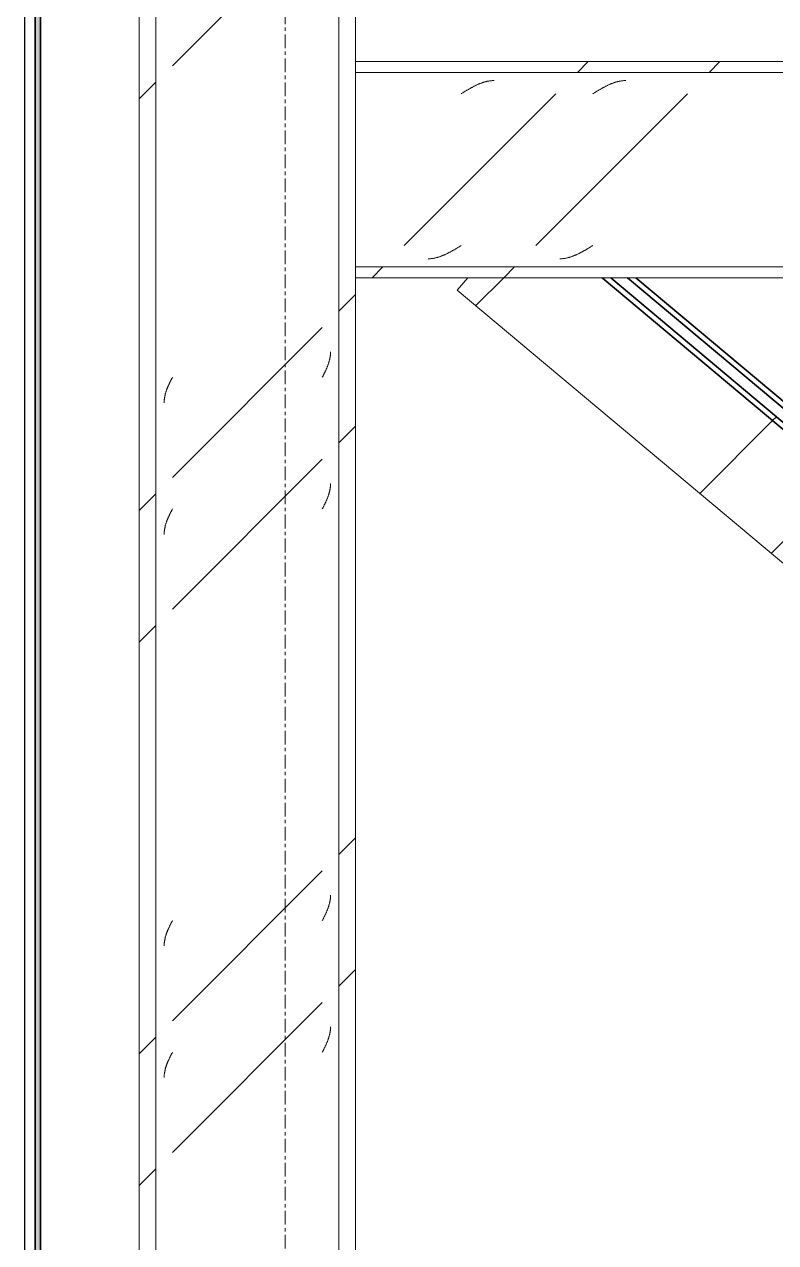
# Model space of a CAD drawing. Header units: centimetres. Extents: x -6741 to 14818, y -293 to 1595.
# Drawn here: x 630.2 to 699.8, y 269.5 to 382.3 of the extents above; entities that cross this region are included whole.
import ezdxf

# ---------------------------------------------------------------- set-up
doc = ezdxf.new("R2010")
doc.units = ezdxf.units.CM
doc.linetypes.add('Grid Line', pattern=[2.2225, 1.27, -0.3175, 0.3175, -0.3175])
for name, color, linetype, lineweight in [('A-GENM', 7, 'Continuous', 9), ('A-WALL', 7, 'Continuous', 9), ('A-WALL-PATT', 7, 'Continuous', 35), ('S-BEAM', 7, 'Continuous', 9), ('S-COLS', 7, 'Continuous', 9), ('S-GRID', 7, 'Continuous', 9)]:
    doc.layers.add(name, color=color, linetype=linetype, lineweight=lineweight)
pattern_1 = [(45, (152.695, 0), (-25.14472, 25.14472), []), (45, (152.695, 38.1), (-25.14472, 25.14472), [])]

# ---------------------------------------------------------------- blocks, each defined once
blk = doc.blocks.new('RVR_PQ_Terminación Fachada - RVR_PQ_Terminación Fachada-1834260-Elevación Eje 7')
at = {"layer": 'A-GENM', "color": 254, "lineweight": 25, "true_color": 0xcccccc}
for p, q in [((-6824.58, 938.29), (-6824.58, 96.73)), ((-6823.58, 96.73), (-6823.58, 938.29))]:
    blk.add_line(p, q, dxfattribs=at)
blk = doc.blocks.new('PQ_RVR_ARQ-01_ZZ_ZZ_MO_T_A_rvt-2-Elevación Eje 7')
at = {"layer": 'A-WALL-PATT', "lineweight": 9, "true_color": 0xeaeaea}
blk.add_hatch(color=254, dxfattribs=at).paths.add_polyline_path([(-6823.58, 99), (-6823.08, 99), (-6823.08, 938.29), (-6823.58, 938.29), (-6823.58, 127.04)])
at = {"layer": 'A-WALL', "color": 254, "lineweight": 35, "true_color": 0xcccccc}
for p, q in [((-6823.58, 938.29), (-6823.58, 99)), ((-6823.08, 99), (-6823.08, 938.29))]:
    blk.add_line(p, q, dxfattribs=at)
at = {"layer": 'A-GENM', "color": 254, "lineweight": 9, "true_color": 0xcccccc}
blk.add_blockref('RVR_PQ_Terminación Fachada - RVR_PQ_Terminación Fachada-1834260-Elevación Eje 7', (0, 0), dxfattribs=at)
blk = doc.blocks.new('FP_7-Elevación Eje 7')
at = {"layer": 'S-COLS', "color": 9, "true_color": 0xc0c0c0}
for p, q in [((-6796.23, 351.95), (-6796.23, 351.99)), ((-6796.23, 351.91), (-6796.23, 351.95)), ((-6796.23, 351.88), (-6796.23, 351.91)), ((-6796.23, 351.84), (-6796.23, 351.88)), ((-6796.51, 350.68), (-6796.49, 350.72)), ((-6796.49, 350.72), (-6796.48, 350.76)), ((-6796.48, 350.76), (-6796.47, 350.8)), ((-6796.47, 350.8), (-6796.45, 350.83)), ((-6796.45, 350.83), (-6796.44, 350.87)), ((-6796.44, 350.87), (-6796.43, 350.91)), ((-6796.43, 350.91), (-6796.41, 350.94)), ((-6796.41, 350.94), (-6796.4, 350.98)), ((-6796.4, 350.98), (-6796.39, 351.02)), ((-6796.39, 351.02), (-6796.38, 351.06)), ((-6796.38, 351.06), (-6796.37, 351.09)), ((-6796.37, 351.09), (-6796.36, 351.13)), ((-6796.36, 351.13), (-6796.35, 351.17)), ((-6796.35, 351.17), (-6796.34, 351.21)), ((-6796.34, 351.21), (-6796.33, 351.24)), ((-6796.33, 351.24), (-6796.32, 351.28)), ((-6796.32, 351.28), (-6796.31, 351.32)), ((-6796.31, 351.32), (-6796.3, 351.35)), ((-6796.3, 351.35), (-6796.29, 351.39)), ((-6796.29, 351.43), (-6796.28, 351.47)), ((-6796.29, 351.39), (-6796.29, 351.43)), ((-6796.28, 351.47), (-6796.27, 351.5)), ((-6796.27, 351.54), (-6796.26, 351.58)), ((-6796.27, 351.5), (-6796.27, 351.54)), ((-6796.26, 351.62), (-6796.25, 351.65)), ((-6796.26, 351.58), (-6796.26, 351.62)), ((-6796.25, 351.69), (-6796.24, 351.73)), ((-6796.25, 351.65), (-6796.25, 351.69)), ((-6796.24, 351.8), (-6796.23, 351.84)), ((-6796.24, 351.77), (-6796.24, 351.8)), ((-6796.24, 351.73), (-6796.24, 351.77)), ((-6797, 349.64), (-6796.98, 349.68)), ((-6796.98, 349.68), (-6796.96, 349.71)), ((-6796.96, 349.71), (-6796.94, 349.75)), ((-6796.94, 349.75), (-6796.92, 349.79)), ((-6796.92, 349.79), (-6796.9, 349.83)), ((-6796.9, 349.83), (-6796.88, 349.86)), ((-6796.88, 349.86), (-6796.86, 349.9)), ((-6796.86, 349.9), (-6796.85, 349.94)), ((-6796.85, 349.94), (-6796.83, 349.97)), ((-6796.83, 349.97), (-6796.81, 350.01)), ((-6796.81, 350.01), (-6796.79, 350.05)), ((-6796.79, 350.05), (-6796.77, 350.09)), ((-6796.77, 350.09), (-6796.76, 350.12)), ((-6796.76, 350.12), (-6796.74, 350.16)), ((-6796.74, 350.16), (-6796.72, 350.2)), ((-6796.72, 350.2), (-6796.7, 350.24)), ((-6796.7, 350.24), (-6796.68, 350.27)), ((-6796.68, 350.27), (-6796.67, 350.31)), ((-6796.67, 350.31), (-6796.65, 350.35)), ((-6796.65, 350.35), (-6796.63, 350.38)), ((-6796.63, 350.38), (-6796.62, 350.42)), ((-6796.62, 350.42), (-6796.6, 350.46)), ((-6796.6, 350.46), (-6796.59, 350.5)), ((-6796.59, 350.5), (-6796.57, 350.53)), ((-6796.57, 350.53), (-6796.55, 350.57)), ((-6796.55, 350.57), (-6796.54, 350.61)), ((-6796.54, 350.61), (-6796.52, 350.65)), ((-6796.52, 350.65), (-6796.51, 350.68)), ((-6796.26, 339.43), (-6796.25, 339.46)), ((-6796.25, 339.5), (-6796.24, 339.54)), ((-6796.25, 339.46), (-6796.25, 339.5)), ((-6796.24, 339.61), (-6796.23, 339.65)), ((-6796.24, 339.58), (-6796.24, 339.61)), ((-6796.24, 339.54), (-6796.24, 339.58)), ((-6796.23, 339.76), (-6796.23, 339.8)), ((-6796.23, 339.73), (-6796.23, 339.76)), ((-6796.23, 339.69), (-6796.23, 339.73)), ((-6796.23, 339.65), (-6796.23, 339.69)), ((-6796.59, 338.31), (-6796.57, 338.34)), ((-6796.57, 338.34), (-6796.55, 338.38)), ((-6796.55, 338.38), (-6796.54, 338.42)), ((-6796.54, 338.42), (-6796.52, 338.46)), ((-6796.52, 338.46), (-6796.51, 338.49)), ((-6796.51, 338.49), (-6796.49, 338.53)), ((-6796.49, 338.53), (-6796.48, 338.57)), ((-6796.48, 338.57), (-6796.47, 338.61)), ((-6796.47, 338.61), (-6796.45, 338.64)), ((-6796.45, 338.64), (-6796.44, 338.68)), ((-6796.44, 338.68), (-6796.43, 338.72)), ((-6796.43, 338.72), (-6796.41, 338.76)), ((-6796.41, 338.76), (-6796.4, 338.79)), ((-6796.4, 338.79), (-6796.39, 338.83)), ((-6796.39, 338.83), (-6796.38, 338.87)), ((-6796.38, 338.87), (-6796.37, 338.9)), ((-6796.37, 338.9), (-6796.36, 338.94)), ((-6796.36, 338.94), (-6796.35, 338.98)), ((-6796.35, 338.98), (-6796.34, 339.02)), ((-6796.34, 339.02), (-6796.33, 339.05)), ((-6796.33, 339.05), (-6796.32, 339.09)), ((-6796.32, 339.09), (-6796.31, 339.13)), ((-6796.31, 339.13), (-6796.3, 339.17)), ((-6796.3, 339.17), (-6796.29, 339.2)), ((-6796.29, 339.24), (-6796.28, 339.28)), ((-6796.29, 339.2), (-6796.29, 339.24)), ((-6796.28, 339.28), (-6796.27, 339.31)), ((-6796.27, 339.35), (-6796.26, 339.39)), ((-6796.27, 339.31), (-6796.27, 339.35)), ((-6796.26, 339.39), (-6796.26, 339.43)), ((-6797, 337.45), (-6796.98, 337.49)), ((-6796.98, 337.49), (-6796.96, 337.52)), ((-6796.96, 337.52), (-6796.94, 337.56)), ((-6796.94, 337.56), (-6796.92, 337.6)), ((-6796.92, 337.6), (-6796.9, 337.64)), ((-6796.9, 337.64), (-6796.88, 337.67)), ((-6796.88, 337.67), (-6796.86, 337.71)), ((-6796.86, 337.71), (-6796.85, 337.75)), ((-6796.85, 337.75), (-6796.83, 337.79)), ((-6796.83, 337.79), (-6796.81, 337.82)), ((-6796.81, 337.82), (-6796.79, 337.86)), ((-6796.79, 337.86), (-6796.77, 337.9)), ((-6796.77, 337.9), (-6796.76, 337.93)), ((-6796.76, 337.93), (-6796.74, 337.97)), ((-6796.74, 337.97), (-6796.72, 338.01)), ((-6796.72, 338.01), (-6796.7, 338.05)), ((-6796.7, 338.05), (-6796.68, 338.08)), ((-6796.68, 338.08), (-6796.67, 338.12)), ((-6796.67, 338.12), (-6796.65, 338.16)), ((-6796.65, 338.16), (-6796.63, 338.2)), ((-6796.63, 338.2), (-6796.62, 338.23)), ((-6796.62, 338.23), (-6796.6, 338.27)), ((-6796.6, 338.27), (-6796.59, 338.31)), ((-6796.3, 301.07), (-6796.29, 301.1)), ((-6796.29, 301.14), (-6796.28, 301.18)), ((-6796.29, 301.1), (-6796.29, 301.14)), ((-6796.28, 301.18), (-6796.27, 301.21)), ((-6796.27, 301.25), (-6796.26, 301.29)), ((-6796.27, 301.21), (-6796.27, 301.25)), ((-6796.26, 301.33), (-6796.25, 301.36)), ((-6796.26, 301.29), (-6796.26, 301.33)), ((-6796.25, 301.4), (-6796.24, 301.44)), ((-6796.25, 301.36), (-6796.25, 301.4)), ((-6796.24, 301.51), (-6796.23, 301.55)), ((-6796.24, 301.48), (-6796.24, 301.51)), ((-6796.24, 301.44), (-6796.24, 301.48)), ((-6796.23, 301.66), (-6796.23, 301.7)), ((-6796.23, 301.63), (-6796.23, 301.66)), ((-6796.23, 301.59), (-6796.23, 301.63)), ((-6796.23, 301.55), (-6796.23, 301.59)), ((-6796.7, 299.95), (-6796.68, 299.98)), ((-6796.68, 299.98), (-6796.67, 300.02)), ((-6796.67, 300.02), (-6796.65, 300.06)), ((-6796.65, 300.06), (-6796.63, 300.1)), ((-6796.63, 300.1), (-6796.62, 300.13)), ((-6796.62, 300.13), (-6796.6, 300.17)), ((-6796.6, 300.17), (-6796.59, 300.21)), ((-6796.59, 300.21), (-6796.57, 300.24)), ((-6796.57, 300.24), (-6796.55, 300.28)), ((-6796.55, 300.28), (-6796.54, 300.32)), ((-6796.54, 300.32), (-6796.52, 300.36)), ((-6796.52, 300.36), (-6796.51, 300.39)), ((-6796.51, 300.39), (-6796.49, 300.43)), ((-6796.49, 300.43), (-6796.48, 300.47)), ((-6796.48, 300.47), (-6796.47, 300.51)), ((-6796.47, 300.51), (-6796.45, 300.54)), ((-6796.45, 300.54), (-6796.44, 300.58)), ((-6796.44, 300.58), (-6796.43, 300.62)), ((-6796.43, 300.62), (-6796.41, 300.66)), ((-6796.41, 300.66), (-6796.4, 300.69)), ((-6796.4, 300.69), (-6796.39, 300.73)), ((-6796.39, 300.73), (-6796.38, 300.77)), ((-6796.38, 300.77), (-6796.37, 300.8)), ((-6796.37, 300.8), (-6796.36, 300.84)), ((-6796.36, 300.84), (-6796.35, 300.88)), ((-6796.35, 300.88), (-6796.34, 300.92)), ((-6796.34, 300.92), (-6796.33, 300.95)), ((-6796.33, 300.95), (-6796.32, 300.99)), ((-6796.32, 300.99), (-6796.31, 301.03)), ((-6796.31, 301.03), (-6796.3, 301.07)), ((-6797, 299.35), (-6796.98, 299.39)), ((-6796.98, 299.39), (-6796.96, 299.42)), ((-6796.96, 299.42), (-6796.94, 299.46)), ((-6796.94, 299.46), (-6796.92, 299.5)), ((-6796.92, 299.5), (-6796.9, 299.54)), ((-6796.9, 299.54), (-6796.88, 299.57)), ((-6796.88, 299.57), (-6796.86, 299.61)), ((-6796.86, 299.61), (-6796.85, 299.65)), ((-6796.85, 299.65), (-6796.83, 299.69)), ((-6796.83, 299.69), (-6796.81, 299.72)), ((-6796.81, 299.72), (-6796.79, 299.76)), ((-6796.79, 299.76), (-6796.77, 299.8)), ((-6796.77, 299.8), (-6796.76, 299.83)), ((-6796.76, 299.83), (-6796.74, 299.87)), ((-6796.74, 299.87), (-6796.72, 299.91)), ((-6796.72, 299.91), (-6796.7, 299.95)), ((-6796.35, 288.69), (-6796.34, 288.73)), ((-6796.34, 288.73), (-6796.33, 288.76)), ((-6796.33, 288.76), (-6796.32, 288.8)), ((-6796.32, 288.8), (-6796.31, 288.84)), ((-6796.31, 288.84), (-6796.3, 288.88)), ((-6796.3, 288.88), (-6796.29, 288.91)), ((-6796.29, 288.95), (-6796.28, 288.99)), ((-6796.29, 288.91), (-6796.29, 288.95)), ((-6796.28, 288.99), (-6796.27, 289.03)), ((-6796.27, 289.06), (-6796.26, 289.1)), ((-6796.27, 289.03), (-6796.27, 289.06)), ((-6796.26, 289.14), (-6796.25, 289.17)), ((-6796.26, 289.1), (-6796.26, 289.14)), ((-6796.25, 289.21), (-6796.24, 289.25)), ((-6796.25, 289.17), (-6796.25, 289.21)), ((-6796.24, 289.32), (-6796.23, 289.36)), ((-6796.24, 289.29), (-6796.24, 289.32)), ((-6796.24, 289.25), (-6796.24, 289.29)), ((-6796.23, 289.47), (-6796.23, 289.51)), ((-6796.23, 289.44), (-6796.23, 289.47)), ((-6796.23, 289.4), (-6796.23, 289.44)), ((-6796.23, 289.36), (-6796.23, 289.4)), ((-6796.81, 287.53), (-6796.79, 287.57)), ((-6796.79, 287.57), (-6796.77, 287.61)), ((-6796.77, 287.61), (-6796.76, 287.64)), ((-6796.76, 287.64), (-6796.74, 287.68)), ((-6796.74, 287.68), (-6796.72, 287.72)), ((-6796.72, 287.72), (-6796.7, 287.76)), ((-6796.7, 287.76), (-6796.68, 287.79)), ((-6796.68, 287.79), (-6796.67, 287.83)), ((-6796.67, 287.83), (-6796.65, 287.87)), ((-6796.65, 287.87), (-6796.63, 287.91)), ((-6796.63, 287.91), (-6796.62, 287.94)), ((-6796.62, 287.94), (-6796.6, 287.98)), ((-6796.6, 287.98), (-6796.59, 288.02)), ((-6796.59, 288.02), (-6796.57, 288.06)), ((-6796.57, 288.06), (-6796.55, 288.09)), ((-6796.55, 288.09), (-6796.54, 288.13)), ((-6796.54, 288.13), (-6796.52, 288.17)), ((-6796.52, 288.17), (-6796.51, 288.2)), ((-6796.51, 288.2), (-6796.49, 288.24)), ((-6796.49, 288.24), (-6796.48, 288.28)), ((-6796.48, 288.28), (-6796.47, 288.32)), ((-6796.47, 288.32), (-6796.45, 288.35)), ((-6796.45, 288.35), (-6796.44, 288.39)), ((-6796.44, 288.39), (-6796.43, 288.43)), ((-6796.43, 288.43), (-6796.41, 288.47)), ((-6796.41, 288.47), (-6796.4, 288.5)), ((-6796.4, 288.5), (-6796.39, 288.54)), ((-6796.39, 288.54), (-6796.38, 288.58)), ((-6796.38, 288.58), (-6796.37, 288.61)), ((-6796.37, 288.61), (-6796.36, 288.65)), ((-6796.36, 288.65), (-6796.35, 288.69)), ((-6797, 287.16), (-6796.98, 287.2)), ((-6796.98, 287.2), (-6796.96, 287.23)), ((-6796.96, 287.23), (-6796.94, 287.27)), ((-6796.94, 287.27), (-6796.92, 287.31)), ((-6796.92, 287.31), (-6796.9, 287.35)), ((-6796.9, 287.35), (-6796.88, 287.38)), ((-6796.88, 287.38), (-6796.86, 287.42)), ((-6796.86, 287.42), (-6796.85, 287.46)), ((-6796.85, 287.46), (-6796.83, 287.5)), ((-6796.83, 287.5), (-6796.81, 287.53))]:
    blk.add_line(p, q, dxfattribs=at)
blk = doc.blocks.new('FP_8-Elevación Eje 7')
at = {"layer": 'S-COLS', "color": 9, "true_color": 0xc0c0c0}
for p, q in [((-6810.91, 349.56), (-6810.9, 349.6)), ((-6810.9, 349.6), (-6810.88, 349.64)), ((-6811.42, 348.45), (-6811.41, 348.48)), ((-6811.41, 348.48), (-6811.39, 348.52)), ((-6811.39, 348.52), (-6811.38, 348.56)), ((-6811.38, 348.56), (-6811.36, 348.59)), ((-6811.36, 348.59), (-6811.35, 348.63)), ((-6811.35, 348.63), (-6811.33, 348.67)), ((-6811.33, 348.67), (-6811.32, 348.71)), ((-6811.32, 348.71), (-6811.3, 348.74)), ((-6811.3, 348.74), (-6811.29, 348.78)), ((-6811.29, 348.78), (-6811.27, 348.82)), ((-6811.27, 348.82), (-6811.26, 348.86)), ((-6811.26, 348.86), (-6811.24, 348.89)), ((-6811.24, 348.89), (-6811.22, 348.93)), ((-6811.22, 348.93), (-6811.2, 348.97)), ((-6811.2, 348.97), (-6811.19, 349)), ((-6811.19, 349), (-6811.17, 349.04)), ((-6811.17, 349.04), (-6811.15, 349.08)), ((-6811.15, 349.08), (-6811.14, 349.12)), ((-6811.14, 349.12), (-6811.12, 349.15)), ((-6811.12, 349.15), (-6811.1, 349.19)), ((-6811.1, 349.19), (-6811.08, 349.23)), ((-6811.08, 349.23), (-6811.06, 349.27)), ((-6811.06, 349.27), (-6811.04, 349.3)), ((-6811.04, 349.3), (-6811.03, 349.34)), ((-6811.03, 349.34), (-6811.01, 349.38)), ((-6811.01, 349.38), (-6810.99, 349.42)), ((-6810.99, 349.42), (-6810.97, 349.45)), ((-6810.97, 349.45), (-6810.95, 349.49)), ((-6810.95, 349.49), (-6810.93, 349.53)), ((-6810.93, 349.53), (-6810.91, 349.56)), ((-6811.64, 347.48), (-6811.63, 347.51)), ((-6811.64, 347.44), (-6811.64, 347.48)), ((-6811.64, 347.4), (-6811.64, 347.44)), ((-6811.64, 347.36), (-6811.64, 347.4)), ((-6811.64, 347.33), (-6811.64, 347.36)), ((-6811.63, 347.59), (-6811.62, 347.62)), ((-6811.63, 347.55), (-6811.63, 347.59)), ((-6811.63, 347.51), (-6811.63, 347.55)), ((-6811.62, 347.66), (-6811.61, 347.7)), ((-6811.62, 347.62), (-6811.62, 347.66)), ((-6811.61, 347.74), (-6811.6, 347.77)), ((-6811.61, 347.7), (-6811.61, 347.74)), ((-6811.6, 347.77), (-6811.59, 347.81)), ((-6811.59, 347.85), (-6811.58, 347.89)), ((-6811.59, 347.81), (-6811.59, 347.85)), ((-6811.58, 347.89), (-6811.57, 347.92)), ((-6811.57, 347.92), (-6811.56, 347.96)), ((-6811.56, 347.96), (-6811.55, 348)), ((-6811.55, 348), (-6811.54, 348.03)), ((-6811.54, 348.07), (-6811.53, 348.11)), ((-6811.54, 348.03), (-6811.54, 348.07)), ((-6811.53, 348.11), (-6811.52, 348.15)), ((-6811.52, 348.15), (-6811.5, 348.18)), ((-6811.5, 348.18), (-6811.49, 348.22)), ((-6811.49, 348.22), (-6811.48, 348.26)), ((-6811.48, 348.26), (-6811.47, 348.3)), ((-6811.47, 348.3), (-6811.46, 348.33)), ((-6811.46, 348.33), (-6811.45, 348.37)), ((-6811.45, 348.37), (-6811.43, 348.41)), ((-6811.43, 348.41), (-6811.42, 348.45)), ((-6811.64, 347.29), (-6811.64, 347.33)), ((-6811.03, 337.15), (-6811.01, 337.19)), ((-6811.01, 337.19), (-6810.99, 337.23)), ((-6810.99, 337.23), (-6810.97, 337.26)), ((-6810.97, 337.26), (-6810.95, 337.3)), ((-6810.95, 337.3), (-6810.93, 337.34)), ((-6810.93, 337.34), (-6810.91, 337.37)), ((-6810.91, 337.37), (-6810.9, 337.41)), ((-6810.9, 337.41), (-6810.88, 337.45)), ((-6811.49, 336.03), (-6811.48, 336.07)), ((-6811.48, 336.07), (-6811.47, 336.11)), ((-6811.47, 336.11), (-6811.46, 336.14)), ((-6811.46, 336.14), (-6811.45, 336.18)), ((-6811.45, 336.18), (-6811.43, 336.22)), ((-6811.43, 336.22), (-6811.42, 336.26)), ((-6811.42, 336.26), (-6811.41, 336.29)), ((-6811.41, 336.29), (-6811.39, 336.33)), ((-6811.39, 336.33), (-6811.38, 336.37)), ((-6811.38, 336.37), (-6811.36, 336.4)), ((-6811.36, 336.4), (-6811.35, 336.44)), ((-6811.35, 336.44), (-6811.33, 336.48)), ((-6811.33, 336.48), (-6811.32, 336.52)), ((-6811.32, 336.52), (-6811.3, 336.55)), ((-6811.3, 336.55), (-6811.29, 336.59)), ((-6811.29, 336.59), (-6811.27, 336.63)), ((-6811.27, 336.63), (-6811.26, 336.67)), ((-6811.26, 336.67), (-6811.24, 336.7)), ((-6811.24, 336.7), (-6811.22, 336.74)), ((-6811.22, 336.74), (-6811.2, 336.78)), ((-6811.2, 336.78), (-6811.19, 336.82)), ((-6811.19, 336.82), (-6811.17, 336.85)), ((-6811.17, 336.85), (-6811.15, 336.89)), ((-6811.15, 336.89), (-6811.14, 336.93)), ((-6811.14, 336.93), (-6811.12, 336.96)), ((-6811.12, 336.96), (-6811.1, 337)), ((-6811.1, 337), (-6811.08, 337.04)), ((-6811.08, 337.04), (-6811.06, 337.08)), ((-6811.06, 337.08), (-6811.04, 337.11)), ((-6811.04, 337.11), (-6811.03, 337.15)), ((-6811.64, 335.29), (-6811.63, 335.32)), ((-6811.64, 335.25), (-6811.64, 335.29)), ((-6811.64, 335.21), (-6811.64, 335.25)), ((-6811.64, 335.17), (-6811.64, 335.21)), ((-6811.64, 335.14), (-6811.64, 335.17)), ((-6811.64, 335.1), (-6811.64, 335.14)), ((-6811.63, 335.4), (-6811.62, 335.43)), ((-6811.63, 335.36), (-6811.63, 335.4)), ((-6811.63, 335.32), (-6811.63, 335.36)), ((-6811.62, 335.47), (-6811.61, 335.51)), ((-6811.62, 335.43), (-6811.62, 335.47)), ((-6811.61, 335.55), (-6811.6, 335.58)), ((-6811.61, 335.51), (-6811.61, 335.55)), ((-6811.6, 335.58), (-6811.59, 335.62)), ((-6811.59, 335.66), (-6811.58, 335.7)), ((-6811.59, 335.62), (-6811.59, 335.66)), ((-6811.58, 335.7), (-6811.57, 335.73)), ((-6811.57, 335.73), (-6811.56, 335.77)), ((-6811.56, 335.77), (-6811.55, 335.81)), ((-6811.55, 335.81), (-6811.54, 335.85)), ((-6811.54, 335.88), (-6811.53, 335.92)), ((-6811.54, 335.85), (-6811.54, 335.88)), ((-6811.53, 335.92), (-6811.52, 335.96)), ((-6811.52, 335.96), (-6811.5, 335.99)), ((-6811.5, 335.99), (-6811.49, 336.03)), ((-6811.14, 298.83), (-6811.12, 298.86)), ((-6811.12, 298.86), (-6811.1, 298.9)), ((-6811.1, 298.9), (-6811.08, 298.94)), ((-6811.08, 298.94), (-6811.06, 298.98)), ((-6811.06, 298.98), (-6811.04, 299.01)), ((-6811.04, 299.01), (-6811.03, 299.05)), ((-6811.03, 299.05), (-6811.01, 299.09)), ((-6811.01, 299.09), (-6810.99, 299.13)), ((-6810.99, 299.13), (-6810.97, 299.16)), ((-6810.97, 299.16), (-6810.95, 299.2)), ((-6810.95, 299.2), (-6810.93, 299.24)), ((-6810.93, 299.24), (-6810.91, 299.27)), ((-6810.91, 299.27), (-6810.9, 299.31)), ((-6810.9, 299.31), (-6810.88, 299.35)), ((-6811.55, 297.71), (-6811.54, 297.75)), ((-6811.54, 297.78), (-6811.53, 297.82)), ((-6811.54, 297.75), (-6811.54, 297.78)), ((-6811.53, 297.82), (-6811.52, 297.86)), ((-6811.52, 297.86), (-6811.5, 297.89)), ((-6811.5, 297.89), (-6811.49, 297.93)), ((-6811.49, 297.93), (-6811.48, 297.97)), ((-6811.48, 297.97), (-6811.47, 298.01)), ((-6811.47, 298.01), (-6811.46, 298.04)), ((-6811.46, 298.04), (-6811.45, 298.08)), ((-6811.45, 298.08), (-6811.43, 298.12)), ((-6811.43, 298.12), (-6811.42, 298.16)), ((-6811.42, 298.16), (-6811.41, 298.19)), ((-6811.41, 298.19), (-6811.39, 298.23)), ((-6811.39, 298.23), (-6811.38, 298.27)), ((-6811.38, 298.27), (-6811.36, 298.3)), ((-6811.36, 298.3), (-6811.35, 298.34)), ((-6811.35, 298.34), (-6811.33, 298.38)), ((-6811.33, 298.38), (-6811.32, 298.42)), ((-6811.32, 298.42), (-6811.3, 298.45)), ((-6811.3, 298.45), (-6811.29, 298.49)), ((-6811.29, 298.49), (-6811.27, 298.53)), ((-6811.27, 298.53), (-6811.26, 298.57)), ((-6811.26, 298.57), (-6811.24, 298.6)), ((-6811.24, 298.6), (-6811.22, 298.64)), ((-6811.22, 298.64), (-6811.2, 298.68)), ((-6811.2, 298.68), (-6811.19, 298.72)), ((-6811.19, 298.72), (-6811.17, 298.75)), ((-6811.17, 298.75), (-6811.15, 298.79)), ((-6811.15, 298.79), (-6811.14, 298.83)), ((-6811.64, 297.19), (-6811.63, 297.22)), ((-6811.64, 297.15), (-6811.64, 297.19)), ((-6811.64, 297.11), (-6811.64, 297.15)), ((-6811.64, 297.07), (-6811.64, 297.11)), ((-6811.64, 297.04), (-6811.64, 297.07)), ((-6811.64, 297), (-6811.64, 297.04)), ((-6811.63, 297.3), (-6811.62, 297.33)), ((-6811.63, 297.26), (-6811.63, 297.3)), ((-6811.63, 297.22), (-6811.63, 297.26)), ((-6811.62, 297.37), (-6811.61, 297.41)), ((-6811.62, 297.33), (-6811.62, 297.37)), ((-6811.61, 297.45), (-6811.6, 297.48)), ((-6811.61, 297.41), (-6811.61, 297.45)), ((-6811.6, 297.48), (-6811.59, 297.52)), ((-6811.59, 297.56), (-6811.58, 297.6)), ((-6811.59, 297.52), (-6811.59, 297.56)), ((-6811.58, 297.6), (-6811.57, 297.63)), ((-6811.57, 297.63), (-6811.56, 297.67)), ((-6811.56, 297.67), (-6811.55, 297.71)), ((-6811.24, 286.41), (-6811.22, 286.45)), ((-6811.22, 286.45), (-6811.2, 286.49)), ((-6811.2, 286.49), (-6811.19, 286.53)), ((-6811.19, 286.53), (-6811.17, 286.56)), ((-6811.17, 286.56), (-6811.15, 286.6)), ((-6811.15, 286.6), (-6811.14, 286.64)), ((-6811.14, 286.64), (-6811.12, 286.68)), ((-6811.12, 286.68), (-6811.1, 286.71)), ((-6811.1, 286.71), (-6811.08, 286.75)), ((-6811.08, 286.75), (-6811.06, 286.79)), ((-6811.06, 286.79), (-6811.04, 286.82)), ((-6811.04, 286.82), (-6811.03, 286.86)), ((-6811.03, 286.86), (-6811.01, 286.9)), ((-6811.01, 286.9), (-6810.99, 286.94)), ((-6810.99, 286.94), (-6810.97, 286.97)), ((-6810.97, 286.97), (-6810.95, 287.01)), ((-6810.95, 287.01), (-6810.93, 287.05)), ((-6810.93, 287.05), (-6810.91, 287.09)), ((-6810.91, 287.09), (-6810.9, 287.12)), ((-6810.9, 287.12), (-6810.88, 287.16)), ((-6811.6, 285.29), (-6811.59, 285.33)), ((-6811.59, 285.37), (-6811.58, 285.41)), ((-6811.59, 285.33), (-6811.59, 285.37)), ((-6811.58, 285.41), (-6811.57, 285.44)), ((-6811.57, 285.44), (-6811.56, 285.48)), ((-6811.56, 285.48), (-6811.55, 285.52)), ((-6811.55, 285.52), (-6811.54, 285.56)), ((-6811.54, 285.59), (-6811.53, 285.63)), ((-6811.54, 285.56), (-6811.54, 285.59)), ((-6811.53, 285.63), (-6811.52, 285.67)), ((-6811.52, 285.67), (-6811.5, 285.71)), ((-6811.5, 285.71), (-6811.49, 285.74)), ((-6811.49, 285.74), (-6811.48, 285.78)), ((-6811.48, 285.78), (-6811.47, 285.82)), ((-6811.47, 285.82), (-6811.46, 285.85)), ((-6811.46, 285.85), (-6811.45, 285.89)), ((-6811.45, 285.89), (-6811.43, 285.93)), ((-6811.43, 285.93), (-6811.42, 285.97)), ((-6811.42, 285.97), (-6811.41, 286)), ((-6811.41, 286), (-6811.39, 286.04)), ((-6811.39, 286.04), (-6811.38, 286.08)), ((-6811.38, 286.08), (-6811.36, 286.12)), ((-6811.36, 286.12), (-6811.35, 286.15)), ((-6811.35, 286.15), (-6811.33, 286.19)), ((-6811.33, 286.19), (-6811.32, 286.23)), ((-6811.32, 286.23), (-6811.3, 286.26)), ((-6811.3, 286.26), (-6811.29, 286.3)), ((-6811.29, 286.3), (-6811.27, 286.34)), ((-6811.27, 286.34), (-6811.26, 286.38)), ((-6811.26, 286.38), (-6811.24, 286.41)), ((-6811.64, 285), (-6811.63, 285.03)), ((-6811.64, 284.96), (-6811.64, 285)), ((-6811.64, 284.92), (-6811.64, 284.96)), ((-6811.64, 284.88), (-6811.64, 284.92)), ((-6811.64, 284.85), (-6811.64, 284.88)), ((-6811.64, 284.81), (-6811.64, 284.85)), ((-6811.63, 285.11), (-6811.62, 285.15)), ((-6811.63, 285.07), (-6811.63, 285.11)), ((-6811.63, 285.03), (-6811.63, 285.07)), ((-6811.62, 285.18), (-6811.61, 285.22)), ((-6811.62, 285.15), (-6811.62, 285.18)), ((-6811.61, 285.26), (-6811.6, 285.29)), ((-6811.61, 285.22), (-6811.61, 285.26))]:
    blk.add_line(p, q, dxfattribs=at)
blk = doc.blocks.new('UC-Perfil universal-Pilar - 200 x 200-V6-Elevación Eje 7')
at = {"layer": 'S-COLS', "true_color": 0xc0c0c0}
h = blk.add_hatch(dxfattribs=at)
h.set_pattern_fill('FP_14', color=9, style=0, pattern_type=2)
h.set_pattern_definition(pattern_1)
h.paths.add_polyline_path([(-6812.4, 94), (-6812.4, 933.53), (-6813.94, 933.53), (-6813.94, 94)])
h = blk.add_hatch(dxfattribs=at)
h.set_pattern_fill('FP_14', color=9, style=0, pattern_type=2)
h.set_pattern_definition(pattern_1)
h.paths.add_polyline_path([(-6810.88, 94), (-6797, 94), (-6797, 933.53), (-6810.88, 933.53), (-6810.88, 127.04)])
h = blk.add_hatch(dxfattribs=at)
h.set_pattern_fill('FP_14', color=9, style=0, pattern_type=2)
h.set_pattern_definition(pattern_1)
h.paths.add_polyline_path([(-6793.94, 94), (-6793.94, 933.53), (-6795.48, 933.53), (-6795.48, 94)])
at = {"layer": 'S-COLS'}
for p, q in [((-6813.94, 933.53), (-6813.94, 94)), ((-6812.4, 933.53), (-6812.4, 94)), ((-6795.48, 933.53), (-6795.48, 94)), ((-6793.94, 933.53), (-6793.94, 94))]:
    blk.add_line(p, q, dxfattribs=at)
for name in ['FP_7-Elevación Eje 7', 'FP_8-Elevación Eje 7']:
    blk.add_blockref(name, (0, 0), dxfattribs=at)
blk = doc.blocks.new('FP_11-Elevación Eje 7')
at = {"layer": 'S-BEAM', "color": 9, "true_color": 0xc0c0c0}
for p, q in [((-6786, 360.85), (-6785.95, 360.87)), ((-6785.95, 360.87), (-6785.9, 360.89)), ((-6785.9, 360.89), (-6785.85, 360.91)), ((-6785.85, 360.91), (-6785.8, 360.93)), ((-6785.8, 360.93), (-6785.75, 360.95)), ((-6785.75, 360.95), (-6785.71, 360.97)), ((-6785.71, 360.97), (-6785.66, 360.99)), ((-6785.66, 360.99), (-6785.61, 361.01)), ((-6785.61, 361.01), (-6785.56, 361.04)), ((-6785.56, 361.04), (-6785.51, 361.06)), ((-6785.51, 361.06), (-6785.46, 361.08)), ((-6785.46, 361.08), (-6785.41, 361.11)), ((-6785.41, 361.11), (-6785.37, 361.13)), ((-6785.37, 361.13), (-6785.32, 361.16)), ((-6785.32, 361.16), (-6785.27, 361.18)), ((-6785.27, 361.18), (-6785.22, 361.21)), ((-6785.22, 361.21), (-6785.17, 361.23)), ((-6785.17, 361.23), (-6785.12, 361.26)), ((-6785.12, 361.26), (-6785.07, 361.29)), ((-6785.07, 361.29), (-6785.02, 361.31)), ((-6785.02, 361.31), (-6784.98, 361.34)), ((-6784.98, 361.34), (-6784.93, 361.37)), ((-6784.93, 361.37), (-6784.88, 361.4)), ((-6784.88, 361.4), (-6784.83, 361.42)), ((-6784.83, 361.42), (-6784.78, 361.45)), ((-6784.78, 361.45), (-6784.73, 361.48)), ((-6784.73, 361.48), (-6784.68, 361.51)), ((-6784.68, 361.51), (-6784.64, 361.54)), ((-6784.64, 361.54), (-6784.59, 361.57)), ((-6784.59, 361.57), (-6784.54, 361.6)), ((-6784.54, 361.6), (-6784.49, 361.63)), ((-6784.49, 361.63), (-6784.44, 361.66)), ((-6784.44, 361.66), (-6784.39, 361.69)), ((-6784.39, 361.69), (-6784.34, 361.72)), ((-6784.34, 361.72), (-6784.3, 361.75)), ((-6784.3, 361.75), (-6784.25, 361.78)), ((-6784.25, 361.78), (-6784.2, 361.81)), ((-6784.2, 361.81), (-6784.15, 361.84)), ((-6773.81, 360.85), (-6773.76, 360.87)), ((-6773.76, 360.87), (-6773.71, 360.89)), ((-6773.71, 360.89), (-6773.66, 360.91)), ((-6773.66, 360.91), (-6773.61, 360.93)), ((-6773.61, 360.93), (-6773.56, 360.95)), ((-6773.56, 360.95), (-6773.52, 360.97)), ((-6773.52, 360.97), (-6773.47, 360.99)), ((-6773.47, 360.99), (-6773.42, 361.01)), ((-6773.42, 361.01), (-6773.37, 361.04)), ((-6773.37, 361.04), (-6773.32, 361.06)), ((-6773.32, 361.06), (-6773.27, 361.08)), ((-6773.27, 361.08), (-6773.22, 361.11)), ((-6773.22, 361.11), (-6773.18, 361.13)), ((-6773.18, 361.13), (-6773.13, 361.16)), ((-6773.13, 361.16), (-6773.08, 361.18)), ((-6773.08, 361.18), (-6773.03, 361.21)), ((-6773.03, 361.21), (-6772.98, 361.23)), ((-6772.98, 361.23), (-6772.93, 361.26)), ((-6772.93, 361.26), (-6772.88, 361.29)), ((-6772.88, 361.29), (-6772.84, 361.31)), ((-6772.84, 361.31), (-6772.79, 361.34)), ((-6772.79, 361.34), (-6772.74, 361.37)), ((-6772.74, 361.37), (-6772.69, 361.4)), ((-6772.69, 361.4), (-6772.64, 361.42)), ((-6772.64, 361.42), (-6772.59, 361.45)), ((-6772.59, 361.45), (-6772.54, 361.48)), ((-6772.54, 361.48), (-6772.5, 361.51)), ((-6772.5, 361.51), (-6772.45, 361.54)), ((-6772.45, 361.54), (-6772.4, 361.57)), ((-6772.4, 361.57), (-6772.35, 361.6)), ((-6772.35, 361.6), (-6772.3, 361.63)), ((-6772.3, 361.63), (-6772.25, 361.66)), ((-6772.25, 361.66), (-6772.2, 361.69)), ((-6772.2, 361.69), (-6772.16, 361.72)), ((-6772.16, 361.72), (-6772.11, 361.75)), ((-6772.11, 361.75), (-6772.06, 361.78)), ((-6772.06, 361.78), (-6772.01, 361.81)), ((-6772.01, 361.81), (-6771.96, 361.84)), ((-6787.21, 360.61), (-6787.16, 360.61)), ((-6787.16, 360.61), (-6787.11, 360.61)), ((-6787.11, 360.61), (-6787.07, 360.62)), ((-6787.07, 360.62), (-6787.02, 360.62)), ((-6787.02, 360.62), (-6786.97, 360.62)), ((-6786.97, 360.62), (-6786.92, 360.63)), ((-6786.92, 360.63), (-6786.87, 360.63)), ((-6786.87, 360.63), (-6786.82, 360.64)), ((-6786.82, 360.64), (-6786.77, 360.65)), ((-6786.77, 360.65), (-6786.73, 360.65)), ((-6786.73, 360.65), (-6786.68, 360.66)), ((-6786.68, 360.66), (-6786.63, 360.67)), ((-6786.63, 360.67), (-6786.58, 360.68)), ((-6786.58, 360.68), (-6786.53, 360.69)), ((-6786.53, 360.69), (-6786.48, 360.7)), ((-6786.48, 360.7), (-6786.43, 360.72)), ((-6786.43, 360.72), (-6786.39, 360.73)), ((-6786.39, 360.73), (-6786.34, 360.74)), ((-6786.34, 360.74), (-6786.29, 360.76)), ((-6786.29, 360.76), (-6786.24, 360.77)), ((-6786.24, 360.77), (-6786.19, 360.79)), ((-6786.19, 360.79), (-6786.14, 360.8)), ((-6786.14, 360.8), (-6786.09, 360.82)), ((-6786.09, 360.82), (-6786.05, 360.83)), ((-6786.05, 360.83), (-6786, 360.85)), ((-6775.02, 360.61), (-6774.97, 360.61)), ((-6774.97, 360.61), (-6774.93, 360.61)), ((-6774.93, 360.61), (-6774.88, 360.62)), ((-6774.88, 360.62), (-6774.83, 360.62)), ((-6774.83, 360.62), (-6774.78, 360.62)), ((-6774.78, 360.62), (-6774.73, 360.63)), ((-6774.73, 360.63), (-6774.68, 360.63)), ((-6774.68, 360.63), (-6774.63, 360.64)), ((-6774.63, 360.64), (-6774.58, 360.65)), ((-6774.58, 360.65), (-6774.54, 360.65)), ((-6774.54, 360.65), (-6774.49, 360.66)), ((-6774.49, 360.66), (-6774.44, 360.67)), ((-6774.44, 360.67), (-6774.39, 360.68)), ((-6774.39, 360.68), (-6774.34, 360.69)), ((-6774.34, 360.69), (-6774.29, 360.7)), ((-6774.29, 360.7), (-6774.24, 360.72)), ((-6774.24, 360.72), (-6774.2, 360.73)), ((-6774.2, 360.73), (-6774.15, 360.74)), ((-6774.15, 360.74), (-6774.1, 360.76)), ((-6774.1, 360.76), (-6774.05, 360.77)), ((-6774.05, 360.77), (-6774, 360.79)), ((-6774, 360.79), (-6773.95, 360.8)), ((-6773.95, 360.8), (-6773.9, 360.82)), ((-6773.9, 360.82), (-6773.86, 360.83)), ((-6773.86, 360.83), (-6773.81, 360.85))]:
    blk.add_line(p, q, dxfattribs=at)
blk = doc.blocks.new('FP_12-Elevación Eje 7')
at = {"layer": 'S-BEAM', "color": 9, "true_color": 0xc0c0c0}
for p, q in [((-6782.84, 376.63), (-6782.79, 376.66)), ((-6782.79, 376.66), (-6782.74, 376.68)), ((-6782.74, 376.68), (-6782.69, 376.7)), ((-6782.69, 376.7), (-6782.64, 376.73)), ((-6782.64, 376.73), (-6782.59, 376.75)), ((-6782.59, 376.75), (-6782.55, 376.77)), ((-6782.55, 376.77), (-6782.5, 376.79)), ((-6782.5, 376.79), (-6782.45, 376.81)), ((-6782.45, 376.81), (-6782.4, 376.83)), ((-6782.4, 376.83), (-6782.35, 376.85)), ((-6782.35, 376.85), (-6782.3, 376.87)), ((-6782.3, 376.87), (-6782.25, 376.88)), ((-6782.25, 376.88), (-6782.21, 376.9)), ((-6782.21, 376.9), (-6782.16, 376.92)), ((-6782.16, 376.92), (-6782.11, 376.93)), ((-6782.11, 376.93), (-6782.06, 376.95)), ((-6782.06, 376.95), (-6782.01, 376.96)), ((-6782.01, 376.96), (-6781.96, 376.98)), ((-6781.96, 376.98), (-6781.91, 376.99)), ((-6781.91, 376.99), (-6781.87, 377)), ((-6781.87, 377), (-6781.82, 377.01)), ((-6781.82, 377.01), (-6781.77, 377.03)), ((-6781.77, 377.03), (-6781.72, 377.04)), ((-6781.72, 377.04), (-6781.67, 377.05)), ((-6781.67, 377.05), (-6781.62, 377.05)), ((-6781.62, 377.05), (-6781.57, 377.06)), ((-6781.57, 377.06), (-6781.53, 377.07)), ((-6781.53, 377.07), (-6781.48, 377.08)), ((-6781.48, 377.08), (-6781.43, 377.08)), ((-6781.43, 377.08), (-6781.38, 377.09)), ((-6781.38, 377.09), (-6781.33, 377.09)), ((-6781.33, 377.09), (-6781.28, 377.1)), ((-6781.28, 377.1), (-6781.23, 377.1)), ((-6781.23, 377.1), (-6781.19, 377.1)), ((-6781.19, 377.1), (-6781.14, 377.11)), ((-6781.14, 377.11), (-6781.09, 377.11)), ((-6770.65, 376.63), (-6770.6, 376.66)), ((-6770.6, 376.66), (-6770.55, 376.68)), ((-6770.55, 376.68), (-6770.5, 376.7)), ((-6770.5, 376.7), (-6770.45, 376.73)), ((-6770.45, 376.73), (-6770.41, 376.75)), ((-6770.41, 376.75), (-6770.36, 376.77)), ((-6770.36, 376.77), (-6770.31, 376.79)), ((-6770.31, 376.79), (-6770.26, 376.81)), ((-6770.26, 376.81), (-6770.21, 376.83)), ((-6770.21, 376.83), (-6770.16, 376.85)), ((-6770.16, 376.85), (-6770.11, 376.87)), ((-6770.11, 376.87), (-6770.06, 376.88)), ((-6770.06, 376.88), (-6770.02, 376.9)), ((-6770.02, 376.9), (-6769.97, 376.92)), ((-6769.97, 376.92), (-6769.92, 376.93)), ((-6769.92, 376.93), (-6769.87, 376.95)), ((-6769.87, 376.95), (-6769.82, 376.96)), ((-6769.82, 376.96), (-6769.77, 376.98)), ((-6769.77, 376.98), (-6769.72, 376.99)), ((-6769.72, 376.99), (-6769.68, 377)), ((-6769.68, 377), (-6769.63, 377.01)), ((-6769.63, 377.01), (-6769.58, 377.03)), ((-6769.58, 377.03), (-6769.53, 377.04)), ((-6769.53, 377.04), (-6769.48, 377.05)), ((-6769.48, 377.05), (-6769.43, 377.05)), ((-6769.43, 377.05), (-6769.38, 377.06)), ((-6769.38, 377.06), (-6769.34, 377.07)), ((-6769.34, 377.07), (-6769.29, 377.08)), ((-6769.29, 377.08), (-6769.24, 377.08)), ((-6769.24, 377.08), (-6769.19, 377.09)), ((-6769.19, 377.09), (-6769.14, 377.09)), ((-6769.14, 377.09), (-6769.09, 377.1)), ((-6769.09, 377.1), (-6769.04, 377.1)), ((-6769.04, 377.1), (-6769, 377.1)), ((-6769, 377.1), (-6768.95, 377.11)), ((-6768.95, 377.11), (-6768.9, 377.11)), ((-6784.15, 375.88), (-6784.1, 375.91)), ((-6784.1, 375.91), (-6784.05, 375.94)), ((-6784.05, 375.94), (-6784, 375.97)), ((-6784, 375.97), (-6783.96, 376)), ((-6783.96, 376), (-6783.91, 376.03)), ((-6783.91, 376.03), (-6783.86, 376.06)), ((-6783.86, 376.06), (-6783.81, 376.09)), ((-6783.81, 376.09), (-6783.76, 376.12)), ((-6783.76, 376.12), (-6783.71, 376.15)), ((-6783.71, 376.15), (-6783.66, 376.18)), ((-6783.66, 376.18), (-6783.62, 376.21)), ((-6783.62, 376.21), (-6783.57, 376.24)), ((-6783.57, 376.24), (-6783.52, 376.26)), ((-6783.52, 376.26), (-6783.47, 376.29)), ((-6783.47, 376.29), (-6783.42, 376.32)), ((-6783.42, 376.32), (-6783.37, 376.35)), ((-6783.37, 376.35), (-6783.32, 376.38)), ((-6783.32, 376.38), (-6783.27, 376.4)), ((-6783.27, 376.4), (-6783.23, 376.43)), ((-6783.23, 376.43), (-6783.18, 376.46)), ((-6783.18, 376.46), (-6783.13, 376.48)), ((-6783.13, 376.48), (-6783.08, 376.51)), ((-6783.08, 376.51), (-6783.03, 376.54)), ((-6783.03, 376.54), (-6782.98, 376.56)), ((-6782.98, 376.56), (-6782.93, 376.59)), ((-6782.93, 376.59), (-6782.89, 376.61)), ((-6782.89, 376.61), (-6782.84, 376.63)), ((-6771.96, 375.88), (-6771.91, 375.91)), ((-6771.91, 375.91), (-6771.86, 375.94)), ((-6771.86, 375.94), (-6771.81, 375.97)), ((-6771.81, 375.97), (-6771.77, 376)), ((-6771.77, 376), (-6771.72, 376.03)), ((-6771.72, 376.03), (-6771.67, 376.06)), ((-6771.67, 376.06), (-6771.62, 376.09)), ((-6771.62, 376.09), (-6771.57, 376.12)), ((-6771.57, 376.12), (-6771.52, 376.15)), ((-6771.52, 376.15), (-6771.47, 376.18)), ((-6771.47, 376.18), (-6771.43, 376.21)), ((-6771.43, 376.21), (-6771.38, 376.24)), ((-6771.38, 376.24), (-6771.33, 376.26)), ((-6771.33, 376.26), (-6771.28, 376.29)), ((-6771.28, 376.29), (-6771.23, 376.32)), ((-6771.23, 376.32), (-6771.18, 376.35)), ((-6771.18, 376.35), (-6771.13, 376.38)), ((-6771.13, 376.38), (-6771.09, 376.4)), ((-6771.09, 376.4), (-6771.04, 376.43)), ((-6771.04, 376.43), (-6770.99, 376.46)), ((-6770.99, 376.46), (-6770.94, 376.48)), ((-6770.94, 376.48), (-6770.89, 376.51)), ((-6770.89, 376.51), (-6770.84, 376.54)), ((-6770.84, 376.54), (-6770.79, 376.56)), ((-6770.79, 376.56), (-6770.75, 376.59)), ((-6770.75, 376.59), (-6770.7, 376.61)), ((-6770.7, 376.61), (-6770.65, 376.63))]:
    blk.add_line(p, q, dxfattribs=at)
blk = doc.blocks.new('M_W Shapes - 150 x 200-1837127-Elevación Eje 7')
at = {"layer": 'S-BEAM', "true_color": 0xc0c0c0}
h = blk.add_hatch(dxfattribs=at)
h.set_pattern_fill('FP_14', color=9, style=0, pattern_type=2)
h.set_pattern_definition(pattern_1)
h.paths.add_polyline_path([(-6573.18, 377.86), (-6460.45, 377.86), (-6460.45, 378.86), (-6793.93, 378.86), (-6793.93, 377.86), (-6755.03, 377.86)])
h = blk.add_hatch(dxfattribs=at)
h.set_pattern_fill('FP_14', color=9, style=0, pattern_type=2)
h.set_pattern_definition(pattern_1)
h.paths.add_polyline_path([(-6793.93, 361.84), (-6460.45, 361.84), (-6460.45, 375.88), (-6793.93, 375.88), (-6793.93, 373.89)])
h = blk.add_hatch(dxfattribs=at)
h.set_pattern_fill('FP_14', color=9, style=0, pattern_type=2)
h.set_pattern_definition(pattern_1)
h.paths.add_polyline_path([(-6573.18, 358.86), (-6460.45, 358.86), (-6460.45, 359.86), (-6793.93, 359.86), (-6793.93, 358.86), (-6755.03, 358.86)])
at = {"layer": 'S-BEAM'}
for p, q in [((-6460.45, 378.86), (-6793.93, 378.86)), ((-6793.93, 377.79), (-6793.93, 377.86)), ((-6460.45, 377.86), (-6793.93, 377.86)), ((-6793.93, 359.86), (-6793.93, 359.93)), ((-6793.93, 359.86), (-6460.45, 359.86)), ((-6460.45, 358.86), (-6793.93, 358.86))]:
    blk.add_line(p, q, dxfattribs=at)
for name in ['FP_12-Elevación Eje 7', 'FP_11-Elevación Eje 7']:
    blk.add_blockref(name, (0, 0), dxfattribs=at)
blk = doc.blocks.new('RVR_Tensor angular doble L - d_10 mm-1745225-Elevación Eje 7')
at = {"layer": 'S-BEAM', "true_color": 0xc0c0c0}
h = blk.add_hatch(dxfattribs=at)
h.set_pattern_fill('FP_14', color=9, style=0, pattern_type=2)
h.set_pattern_definition(pattern_1)
h.paths.add_polyline_path([(-6478.08, 100.6), (-6471.97, 107.88), (-6630.47, 240.87), (-6637.86, 234.67), (-6486.75, 107.88)])
h.paths.add_polyline_path([(-6638.24, 235), (-6630.85, 241.2), (-6631.63, 241.85), (-6639.02, 235.65)])
h.paths.add_polyline_path([(-6646.8, 242.18), (-6639.41, 248.38), (-6771.08, 358.86), (-6783.54, 358.86), (-6784.5, 357.72), (-6705.71, 291.61)])
h = blk.add_hatch(dxfattribs=at)
h.set_pattern_fill('FP_14', color=9, style=0, pattern_type=2)
h.set_pattern_definition(pattern_1)
h.paths.add_polyline_path([(-6471.97, 107.88), (-6471.65, 108.26), (-6770.3, 358.86), (-6771.08, 358.86), (-6573.18, 192.81)])
h = blk.add_hatch(dxfattribs=at)
h.set_pattern_fill('FP_14', color=9, style=0, pattern_type=2)
h.set_pattern_definition(pattern_1)
h.paths.add_polyline_path([(-6471.02, 109.04), (-6470.7, 109.42), (-6767.97, 358.86), (-6768.74, 358.86), (-6573.18, 194.76)])
h = blk.add_hatch(dxfattribs=at)
h.set_pattern_fill('FP_15', color=9, style=0, pattern_type=2)
h.set_pattern_definition(pattern_1)
h.paths.add_polyline_path([(-6470.7, 109.42), (-6464.59, 116.7), (-6621.52, 248.38), (-6628.91, 242.18), (-6471.65, 110.22)])
h.paths.add_polyline_path([(-6629.3, 242.5), (-6621.91, 248.7), (-6622.69, 249.36), (-6630.08, 243.16)])
h.paths.add_polyline_path([(-6630.47, 243.48), (-6623.08, 249.68), (-6753.19, 358.86), (-6767.97, 358.86), (-6687.82, 291.61)])
at = {"layer": 'S-BEAM'}
for p, q in [((-6783.54, 358.86), (-6784.5, 357.72)), ((-6784.5, 357.72), (-6646.8, 242.18))]:
    blk.add_line(p, q, dxfattribs=at)
at = {"layer": 'S-BEAM', "lineweight": 35}
for p, q in [((-6771.08, 358.86), (-6471.97, 107.88)), ((-6471.65, 108.26), (-6770.3, 358.86)), ((-6768.74, 358.86), (-6471.02, 109.04)), ((-6470.7, 109.42), (-6767.97, 358.86))]:
    blk.add_line(p, q, dxfattribs=at)

msp = doc.modelspace()

# ---------------------------------------------------------------- linework, layer by layer
at = {"layer": 'S-GRID', "color": 253, "linetype": 'Grid Line', "true_color": 0xaaaaaa}
msp.add_line((654.362, -293.309), (654.362, 1534.845), dxfattribs=at)

# ---------------------------------------------------------------- block references
at = {"lineweight": 5}
msp.add_blockref('PQ_RVR_ARQ-01_ZZ_ZZ_MO_T_A_rvt-2-Elevación Eje 7', (7454.807, 0), dxfattribs=at)
at = {"layer": 'S-BEAM'}
for name in ['M_W Shapes - 150 x 200-1837127-Elevación Eje 7', 'RVR_Tensor angular doble L - d_10 mm-1745225-Elevación Eje 7']:
    msp.add_blockref(name, (7454.807, 0), dxfattribs=at)
at = {"layer": 'S-COLS'}
msp.add_blockref('UC-Perfil universal-Pilar - 200 x 200-V6-Elevación Eje 7', (7454.807, 0), dxfattribs=at)

doc.saveas('drawing.dxf')
